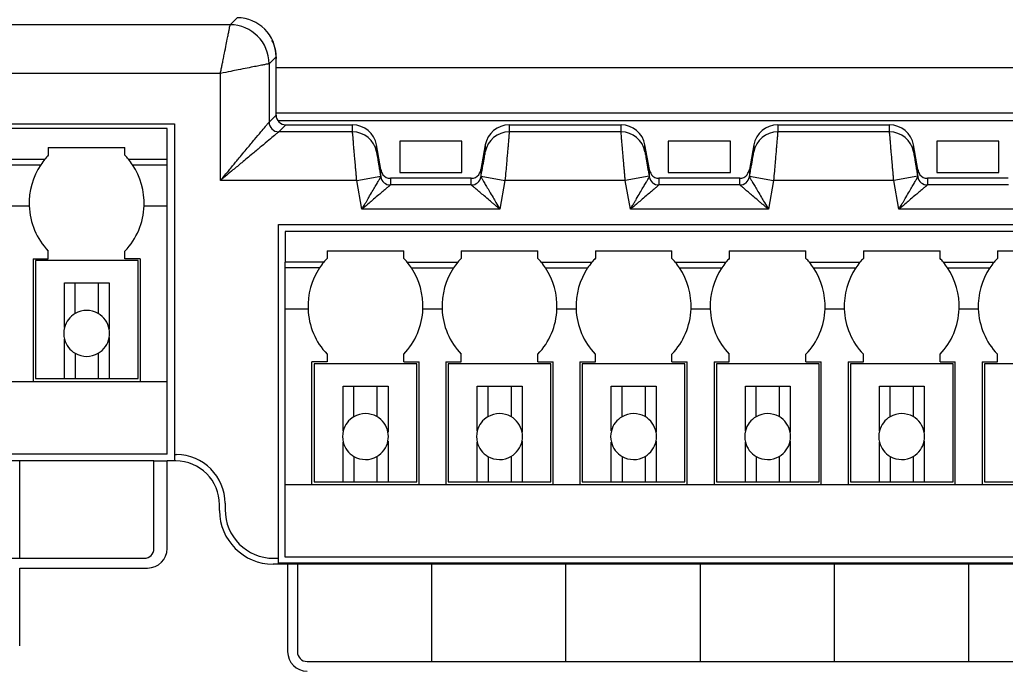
# Model space of a CAD drawing. Header units: inches. Extents: x 0.3 to 10.6, y 0.4 to 8.2.
# Drawn here: x 3.193 to 4.206, y 6.25 to 6.915 of the extents above; entities that cross this region are included whole.
import ezdxf

# ---------------------------------------------------------------- set-up
doc = ezdxf.new("R2010")
doc.units = ezdxf.units.IN
doc.header["$MEASUREMENT"] = 0
doc.layers.add('FORMAT', color=7, linetype='Continuous', lineweight=0)
doc.styles.add('SLDTEXTSTYLE0', font='TXT', dxfattribs={"width": 0.75})
doc.dimstyles.new('SLDDIMSTYLE1', dxfattribs={"dimtxt": 0.25, "dimasz": 0.236, "dimexe": 0, "dimexo": 0.0625, "dimgap": 0.0625, "dimtad": 1, "dimtoh": 1, "dimdec": 3, "dimzin": 12, "dimdsep": 46, "dimtxsty": 'SLDTEXTSTYLE0', "dimblk1": 'CLOSED', "dimblk2": 'CLOSED', "dimsah": 1, "dimcen": 0.09, "dimadec": 0, "dimazin": 0, "dimtfac": 1, "dimtofl": 0, "dimtmove": 0, "dimatfit": 3, "dimldrblk": 'CLOSED', "dimfxl": 0, "dimtolj": 1, "dimtzin": 12, "dimarcsym": 0})

# ---------------------------------------------------------------- blocks, each defined once
blk = doc.blocks.new('_Closed')
at = {"color": 0, "linetype": 'ByBlock', "lineweight": -2}
for p, q in [((-1, 0.166667), (0, 0)), ((-1, 0.166667), (-1, -0.166667)), ((0, 0), (-1, -0.166667)), ((0, 0), (-1, 0))]:
    blk.add_line(p, q, dxfattribs=at)
blk = doc.blocks.new('*D5')
at = {"layer": 'FORMAT'}
for p, q in [((2.4545, 6.8011), (2.4545, 7.8258)), ((4.8575, 6.8011), (4.8575, 7.8258)), ((4.8575, 7.7868), (2.4545, 7.7868))]:
    blk.add_line(p, q, dxfattribs=at)
for centre, start, end in [((3.5926, 7.9852), 153.4349, 206.5651), ((3.7552, 7.9852), 333.4349, 26.5651)]:
    blk.add_arc(centre, 0.4437, start, end, dxfattribs=at)
at = {"layer": 'FORMAT', "xscale": 0.236, "yscale": 0.236}
for p, rotation in [((2.4545, 7.7868, 1.1878), 180.0000000000004), ((4.8575, 7.7868, 1.1878), 360.0000000000004)]:
    blk.add_blockref('_Closed', p, dxfattribs=dict(at, rotation=rotation))
at = {"layer": 'FORMAT', "insert": (3.2583, 8.1061), "char_height": 0.25, "attachment_point": 1, "style": 'SLDTEXTSTYLE0'}
blk.add_mtext('2.403', dxfattribs=at)

msp = doc.modelspace()

# ---------------------------------------------------------------- linework, layer by layer
at = {"color": 7, "linetype": 'Continuous', "lineweight": 15}
for p, q in [((3.4097, 6.9093), (2.6602, 6.9093)), ((3.4097, 6.9093), (3.4169, 6.9165)), ((3.4497, 6.8693), (3.4569, 6.8765)), ((3.4497, 6.8693), (3.4497, 6.8093)), ((3.4569, 6.8165), (3.4569, 6.8765)), ((3.457, 6.8745), (3.457, 6.8745)), ((3.457, 6.8166), (3.457, 6.8745)), ((3.3997, 6.8593), (2.6602, 6.8593)), ((3.3997, 6.7493), (3.3997, 6.8593)), ((3.457, 6.8654), (4.605, 6.8654)), ((4.605, 6.8186), (3.457, 6.8186)), ((3.4497, 6.8093), (3.4569, 6.8165)), ((3.457, 6.8166), (3.4569, 6.8166)), ((4.6033, 6.8106), (3.4587, 6.8106)), ((2.7595, 6.8076), (3.3525, 6.8076)), ((3.3449, 6.8028), (2.7662, 6.8028)), ((3.3449, 6.7713), (3.3449, 6.8028)), ((3.3525, 6.8076), (3.3525, 6.4676)), ((3.4669, 6.8065), (3.4597, 6.7993)), ((3.5355, 6.7993), (3.4597, 6.7993)), ((3.4669, 6.8065), (3.5355, 6.8065)), ((3.5355, 6.7993), (3.5355, 6.8065)), ((3.6966, 6.8065), (3.6966, 6.7993)), ((3.6966, 6.8065), (3.8115, 6.8065)), ((3.8115, 6.7993), (3.6966, 6.7993)), ((3.8115, 6.7993), (3.8115, 6.8065)), ((3.9726, 6.8065), (3.9726, 6.7993)), ((3.9726, 6.8065), (4.0875, 6.8065)), ((4.0875, 6.7993), (3.9726, 6.7993)), ((4.0875, 6.7993), (4.0875, 6.8065)), ((3.584, 6.7896), (3.584, 6.7576)), ((3.648, 6.7896), (3.584, 6.7896)), ((3.648, 6.7576), (3.648, 6.7896)), ((3.924, 6.7896), (3.86, 6.7896)), ((3.86, 6.7896), (3.86, 6.7576)), ((3.924, 6.7576), (3.924, 6.7896)), ((4.136, 6.7896), (4.136, 6.7576)), ((4.2, 6.7896), (4.136, 6.7896)), ((4.2, 6.7576), (4.2, 6.7896)), ((3.2228, 6.7831), (3.3016, 6.7831)), ((3.2228, 6.7831), (3.2228, 6.7752)), ((3.3016, 6.7752), (3.3016, 6.7831)), ((3.5646, 6.7606), (3.5601, 6.7858)), ((3.5601, 6.7786), (3.5601, 6.7858)), ((3.6719, 6.7858), (3.6675, 6.7606)), ((3.6719, 6.7858), (3.6719, 6.7786)), ((3.8406, 6.7606), (3.8361, 6.7858)), ((3.8361, 6.7786), (3.8361, 6.7858)), ((3.9479, 6.7858), (3.9435, 6.7606)), ((3.9479, 6.7858), (3.9479, 6.7786)), ((4.1166, 6.7606), (4.1121, 6.7858)), ((4.1121, 6.7786), (4.1121, 6.7858)), ((3.1673, 6.7713), (3.2194, 6.7713)), ((3.3051, 6.7713), (3.3449, 6.7713)), ((3.3449, 6.7654), (3.3449, 6.7713)), ((3.1716, 6.7654), (3.215, 6.7654)), ((3.3094, 6.7654), (3.3449, 6.7654)), ((3.3449, 6.7233), (3.3449, 6.7654)), ((3.5646, 6.753), (3.5646, 6.7606)), ((3.584, 6.7576), (3.648, 6.7576)), ((3.6675, 6.7606), (3.6675, 6.753)), ((3.8406, 6.753), (3.8406, 6.7606)), ((3.86, 6.7576), (3.924, 6.7576)), ((3.9435, 6.7606), (3.9435, 6.753)), ((4.1166, 6.753), (4.1166, 6.7606)), ((4.136, 6.7576), (4.2, 6.7576)), ((3.5398, 6.7493), (3.3997, 6.7493)), ((3.5398, 6.7493), (3.5645, 6.7536)), ((3.5451, 6.7197), (3.5398, 6.7493)), ((3.5645, 6.7536), (3.5646, 6.753)), ((3.6576, 6.7516), (3.5744, 6.7516)), ((3.5744, 6.7516), (3.5744, 6.7447)), ((3.6576, 6.7447), (3.6576, 6.7516)), ((3.6675, 6.753), (3.6676, 6.7536)), ((3.6676, 6.7536), (3.6922, 6.7493)), ((3.6922, 6.7493), (3.687, 6.7197)), ((3.8158, 6.7493), (3.6922, 6.7493)), ((3.8405, 6.7536), (3.8158, 6.7493)), ((3.8211, 6.7197), (3.8158, 6.7493)), ((3.8405, 6.7536), (3.8406, 6.753)), ((3.9336, 6.7516), (3.8504, 6.7516)), ((3.8504, 6.7516), (3.8504, 6.7447)), ((3.9336, 6.7447), (3.9336, 6.7516)), ((3.9435, 6.753), (3.9436, 6.7536)), ((3.9436, 6.7536), (3.9682, 6.7493)), ((3.9682, 6.7493), (3.963, 6.7197)), ((4.0918, 6.7493), (3.9682, 6.7493)), ((4.1165, 6.7536), (4.0918, 6.7493)), ((4.0971, 6.7197), (4.0918, 6.7493)), ((4.1165, 6.7536), (4.1166, 6.753)), ((4.1264, 6.7516), (4.1264, 6.7447)), ((4.2096, 6.7516), (4.1264, 6.7516)), ((3.6577, 6.7447), (3.5744, 6.7447)), ((3.5744, 6.7447), (3.5744, 6.7447)), ((3.6577, 6.7447), (3.6576, 6.7447)), ((3.9337, 6.7447), (3.8504, 6.7447)), ((3.8504, 6.7447), (3.8504, 6.7447)), ((3.9337, 6.7447), (3.9336, 6.7447)), ((4.2097, 6.7447), (4.1264, 6.7447)), ((4.1264, 6.7447), (4.1264, 6.7447)), ((3.1834, 6.7233), (3.2032, 6.7233)), ((3.3212, 6.7233), (3.3449, 6.7233)), ((3.3449, 6.5429), (3.3449, 6.7233)), ((3.687, 6.7197), (3.5451, 6.7197)), ((3.963, 6.7197), (3.8211, 6.7197)), ((4.239, 6.7197), (4.0971, 6.7197)), ((3.4595, 6.7041), (4.6025, 6.7041)), ((3.4595, 6.3611), (3.4595, 6.7041)), ((4.5961, 6.6968), (3.4662, 6.6968)), ((3.4662, 6.6968), (3.4662, 6.6653)), ((3.2228, 6.6689), (3.2228, 6.6768)), ((3.3016, 6.6689), (3.3016, 6.6768)), ((3.5095, 6.6771), (3.5882, 6.6771)), ((3.5095, 6.6771), (3.5095, 6.6692)), ((3.5882, 6.6692), (3.5882, 6.6771)), ((3.6473, 6.6771), (3.726, 6.6771)), ((3.6473, 6.6771), (3.6473, 6.6692)), ((3.726, 6.6692), (3.726, 6.6771)), ((3.7851, 6.6771), (3.8638, 6.6771)), ((3.7851, 6.6771), (3.7851, 6.6692)), ((3.8638, 6.6692), (3.8638, 6.6771)), ((3.9228, 6.6771), (4.0016, 6.6771)), ((3.9228, 6.6771), (3.9228, 6.6692)), ((4.0016, 6.6692), (4.0016, 6.6771)), ((4.0606, 6.6771), (4.1394, 6.6771)), ((4.0606, 6.6771), (4.0606, 6.6692)), ((4.1394, 6.6692), (4.1394, 6.6771)), ((4.1984, 6.6771), (4.2772, 6.6771)), ((4.1984, 6.6771), (4.1984, 6.6692)), ((3.2071, 6.6689), (3.2228, 6.6689)), ((3.2071, 6.6689), (3.2071, 6.5429)), ((3.2095, 6.667), (3.2095, 6.5457)), ((3.315, 6.667), (3.2095, 6.667)), ((3.3173, 6.6689), (3.3016, 6.6689)), ((3.315, 6.5457), (3.315, 6.667)), ((3.3173, 6.6689), (3.3173, 6.5429)), ((3.506, 6.6653), (3.4662, 6.6653)), ((3.4662, 6.6594), (3.4662, 6.6653)), ((3.5016, 6.6594), (3.4662, 6.6594)), ((3.4662, 6.6173), (3.4662, 6.6594)), ((3.5917, 6.6653), (3.6438, 6.6653)), ((3.596, 6.6594), (3.6394, 6.6594)), ((3.7295, 6.6653), (3.7816, 6.6653)), ((3.7338, 6.6594), (3.7772, 6.6594)), ((3.8673, 6.6653), (3.9194, 6.6653)), ((3.8716, 6.6594), (3.915, 6.6594)), ((4.0051, 6.6653), (4.0572, 6.6653)), ((4.0094, 6.6594), (4.0528, 6.6594)), ((4.1429, 6.6653), (4.195, 6.6653)), ((4.1472, 6.6594), (4.1906, 6.6594)), ((3.2394, 6.6441), (3.2854, 6.6441)), ((3.2394, 6.5982), (3.2394, 6.6441)), ((3.2504, 6.6126), (3.2504, 6.6441)), ((3.274, 6.6441), (3.274, 6.6126)), ((3.2854, 6.6441), (3.2854, 6.5964)), ((3.4662, 6.6173), (3.4898, 6.6173)), ((3.4662, 6.4369), (3.4662, 6.6173)), ((3.6078, 6.6173), (3.6276, 6.6173)), ((3.7456, 6.6173), (3.7654, 6.6173)), ((3.8834, 6.6173), (3.9032, 6.6173)), ((4.0212, 6.6173), (4.041, 6.6173)), ((4.159, 6.6173), (4.1788, 6.6173)), ((3.2394, 6.5457), (3.2394, 6.5861)), ((3.2854, 6.5879), (3.2854, 6.5457)), ((3.2504, 6.5717), (3.2504, 6.5457)), ((3.274, 6.5717), (3.274, 6.5457)), ((3.5095, 6.5708), (3.5095, 6.5629)), ((3.5882, 6.5629), (3.5882, 6.5708)), ((3.6473, 6.5629), (3.6473, 6.5708)), ((3.726, 6.5629), (3.726, 6.5708)), ((3.7851, 6.5629), (3.7851, 6.5708)), ((3.8638, 6.5629), (3.8638, 6.5708)), ((3.9228, 6.5629), (3.9228, 6.5708)), ((4.0016, 6.5629), (4.0016, 6.5708)), ((4.0606, 6.5629), (4.0606, 6.5708)), ((4.1394, 6.5629), (4.1394, 6.5708)), ((4.1984, 6.5629), (4.1984, 6.5708)), ((3.5095, 6.5629), (3.4937, 6.5629)), ((3.4937, 6.4369), (3.4937, 6.5629)), ((3.4961, 6.561), (3.4961, 6.4397)), ((3.6016, 6.561), (3.4961, 6.561)), ((3.5882, 6.5629), (3.6039, 6.5629)), ((3.6016, 6.4397), (3.6016, 6.561)), ((3.6039, 6.4369), (3.6039, 6.5629)), ((3.6315, 6.5629), (3.6473, 6.5629)), ((3.6315, 6.5629), (3.6315, 6.4369)), ((3.6339, 6.561), (3.6339, 6.4397)), ((3.7394, 6.561), (3.6339, 6.561)), ((3.726, 6.5629), (3.7417, 6.5629)), ((3.7394, 6.4397), (3.7394, 6.561)), ((3.7417, 6.4369), (3.7417, 6.5629)), ((3.7693, 6.5629), (3.7851, 6.5629)), ((3.7693, 6.5629), (3.7693, 6.4369)), ((3.7717, 6.561), (3.7717, 6.4397)), ((3.8772, 6.561), (3.7717, 6.561)), ((3.8638, 6.5629), (3.8795, 6.5629)), ((3.8772, 6.4397), (3.8772, 6.561)), ((3.8795, 6.4369), (3.8795, 6.5629)), ((3.9071, 6.5629), (3.9071, 6.4369)), ((3.9071, 6.5629), (3.9228, 6.5629)), ((3.9095, 6.561), (3.9095, 6.4397)), ((4.015, 6.561), (3.9095, 6.561)), ((4.0016, 6.5629), (4.0173, 6.5629)), ((4.015, 6.4397), (4.015, 6.561)), ((4.0173, 6.4369), (4.0173, 6.5629)), ((4.0449, 6.5629), (4.0606, 6.5629)), ((4.0449, 6.5629), (4.0449, 6.4369)), ((4.0473, 6.561), (4.0473, 6.4397)), ((4.1528, 6.561), (4.0473, 6.561)), ((4.1394, 6.5629), (4.1551, 6.5629)), ((4.1528, 6.4397), (4.1528, 6.561)), ((4.1551, 6.4369), (4.1551, 6.5629)), ((4.1827, 6.5629), (4.1984, 6.5629)), ((4.1827, 6.5629), (4.1827, 6.4369)), ((4.1851, 6.561), (4.1851, 6.4397)), ((4.2906, 6.561), (4.1851, 6.561)), ((3.2095, 6.5457), (3.2394, 6.5457)), ((3.2394, 6.5457), (3.2504, 6.5457)), ((3.2504, 6.5457), (3.274, 6.5457)), ((3.274, 6.5457), (3.2854, 6.5457)), ((3.2854, 6.5457), (3.315, 6.5457)), ((3.1795, 6.5429), (3.2071, 6.5429)), ((3.2071, 6.5429), (3.3173, 6.5429)), ((3.3173, 6.5429), (3.3449, 6.5429)), ((3.3449, 6.4681), (3.3449, 6.5429)), ((3.5259, 6.492), (3.5259, 6.5381)), ((3.5259, 6.5381), (3.572, 6.5381)), ((3.537, 6.5066), (3.537, 6.5381)), ((3.5606, 6.5381), (3.5606, 6.5066)), ((3.572, 6.5381), (3.572, 6.4907)), ((3.6637, 6.492), (3.6637, 6.5381)), ((3.6637, 6.5381), (3.7098, 6.5381)), ((3.6748, 6.5066), (3.6748, 6.5381)), ((3.6984, 6.5381), (3.6984, 6.5066)), ((3.7098, 6.5381), (3.7098, 6.4907)), ((3.8015, 6.5381), (3.8476, 6.5381)), ((3.8015, 6.492), (3.8015, 6.5381)), ((3.8126, 6.5066), (3.8126, 6.5381)), ((3.8362, 6.5381), (3.8362, 6.5066)), ((3.8476, 6.5381), (3.8476, 6.4907)), ((3.9393, 6.5381), (3.9854, 6.5381)), ((3.9393, 6.492), (3.9393, 6.5381)), ((3.9504, 6.5066), (3.9504, 6.5381)), ((3.974, 6.5381), (3.974, 6.5066)), ((3.9854, 6.5381), (3.9854, 6.4907)), ((4.0771, 6.5381), (4.1232, 6.5381)), ((4.0771, 6.492), (4.0771, 6.5381)), ((4.0881, 6.5066), (4.0881, 6.5381)), ((4.1118, 6.5381), (4.1118, 6.5066)), ((4.1232, 6.5381), (4.1232, 6.4907)), ((3.5259, 6.4397), (3.5259, 6.4803)), ((3.572, 6.4816), (3.572, 6.4397)), ((3.6637, 6.4397), (3.6637, 6.4803)), ((3.7098, 6.4816), (3.7098, 6.4397)), ((3.8015, 6.4397), (3.8015, 6.4803)), ((3.8476, 6.4816), (3.8476, 6.4397)), ((3.9393, 6.4397), (3.9393, 6.4803)), ((3.9854, 6.4816), (3.9854, 6.4397)), ((4.0771, 6.4397), (4.0771, 6.4803)), ((4.1232, 6.4816), (4.1232, 6.4397)), ((3.3449, 6.4681), (2.7662, 6.4681)), ((3.3525, 6.4676), (3.3545, 6.4676)), ((3.3525, 6.4676), (3.3525, 6.4611)), ((3.537, 6.4657), (3.537, 6.4397)), ((3.5606, 6.4657), (3.5606, 6.4397)), ((3.6748, 6.4657), (3.6748, 6.4397)), ((3.6984, 6.4657), (3.6984, 6.4397)), ((3.8126, 6.4657), (3.8126, 6.4397)), ((3.8362, 6.4657), (3.8362, 6.4397)), ((3.9504, 6.4657), (3.9504, 6.4397)), ((3.974, 6.4657), (3.974, 6.4397)), ((4.0881, 6.4657), (4.0881, 6.4397)), ((4.1118, 6.4657), (4.1118, 6.4397)), ((3.1934, 6.4611), (3.0554, 6.4611)), ((3.1934, 6.3611), (3.1934, 6.4611)), ((3.3314, 6.4611), (3.1934, 6.4611)), ((3.3314, 6.3711), (3.3314, 6.4611)), ((3.3314, 6.4611), (3.3449, 6.4611)), ((3.3449, 6.3711), (3.3449, 6.4611)), ((3.3538, 6.4611), (3.3449, 6.4611)), ((3.4662, 6.4369), (3.4937, 6.4369)), ((3.4662, 6.3621), (3.4662, 6.4369)), ((3.4937, 6.4369), (3.6039, 6.4369)), ((3.4961, 6.4397), (3.5259, 6.4397)), ((3.5259, 6.4397), (3.537, 6.4397)), ((3.537, 6.4397), (3.5606, 6.4397)), ((3.5606, 6.4397), (3.572, 6.4397)), ((3.572, 6.4397), (3.6016, 6.4397)), ((3.6039, 6.4369), (3.6315, 6.4369)), ((3.6315, 6.4369), (3.7417, 6.4369)), ((3.6339, 6.4397), (3.6637, 6.4397)), ((3.6637, 6.4397), (3.6748, 6.4397)), ((3.6748, 6.4397), (3.6984, 6.4397)), ((3.6984, 6.4397), (3.7098, 6.4397)), ((3.7098, 6.4397), (3.7394, 6.4397)), ((3.7417, 6.4369), (3.7693, 6.4369)), ((3.7693, 6.4369), (3.8795, 6.4369)), ((3.7717, 6.4397), (3.8015, 6.4397)), ((3.8015, 6.4397), (3.8126, 6.4397)), ((3.8126, 6.4397), (3.8362, 6.4397)), ((3.8362, 6.4397), (3.8476, 6.4397)), ((3.8476, 6.4397), (3.8772, 6.4397)), ((3.8795, 6.4369), (3.9071, 6.4369)), ((3.9071, 6.4369), (4.0173, 6.4369)), ((3.9095, 6.4397), (3.9393, 6.4397)), ((3.9393, 6.4397), (3.9504, 6.4397)), ((3.9504, 6.4397), (3.974, 6.4397)), ((3.974, 6.4397), (3.9854, 6.4397)), ((3.9854, 6.4397), (4.015, 6.4397)), ((4.0173, 6.4369), (4.0449, 6.4369)), ((4.0449, 6.4369), (4.1551, 6.4369)), ((4.0473, 6.4397), (4.0771, 6.4397)), ((4.0771, 6.4397), (4.0881, 6.4397)), ((4.0881, 6.4397), (4.1118, 6.4397)), ((4.1118, 6.4397), (4.1232, 6.4397)), ((4.1232, 6.4397), (4.1528, 6.4397)), ((4.1551, 6.4369), (4.1827, 6.4369)), ((4.1827, 6.4369), (4.2929, 6.4369)), ((4.1851, 6.4397), (4.2149, 6.4397)), ((3.3988, 6.4101), (3.3988, 6.4161)), ((3.4045, 6.4176), (3.4045, 6.4111)), ((3.0554, 6.3611), (3.1934, 6.3611)), ((3.1934, 6.3611), (3.3214, 6.3611)), ((3.4688, 6.3551), (3.4538, 6.3551)), ((3.4545, 6.3611), (3.4595, 6.3611)), ((3.4595, 6.3561), (3.4595, 6.3611)), ((4.6025, 6.3561), (3.4595, 6.3561)), ((4.5961, 6.3621), (3.4662, 6.3621)), ((3.4688, 6.3551), (3.4688, 6.2651)), ((3.4788, 6.3551), (3.4688, 6.3551)), ((3.4788, 6.3551), (3.4788, 6.2651)), ((3.6168, 6.3551), (3.4788, 6.3551)), ((3.6168, 6.3551), (3.6168, 6.2551)), ((3.7548, 6.3551), (3.6168, 6.3551)), ((3.7548, 6.2551), (3.7548, 6.3551)), ((3.8928, 6.3551), (3.7548, 6.3551)), ((3.8928, 6.3551), (3.8928, 6.2551)), ((4.0308, 6.3551), (3.8928, 6.3551)), ((4.0308, 6.2551), (4.0308, 6.3551)), ((4.1688, 6.3551), (4.0308, 6.3551)), ((4.1688, 6.3551), (4.1688, 6.2551)), ((4.3068, 6.3551), (4.1688, 6.3551)), ((3.1934, 6.3511), (3.3249, 6.3511)), ((3.1934, 6.2711), (3.1934, 6.3511)), ((3.4888, 6.2551), (3.6168, 6.2551)), ((3.6168, 6.2551), (3.7548, 6.2551)), ((3.7548, 6.2551), (3.8928, 6.2551)), ((3.8928, 6.2551), (4.0308, 6.2551)), ((4.0308, 6.2551), (4.1688, 6.2551)), ((4.1688, 6.2551), (4.3068, 6.2551))]:
    msp.add_line(p, q, dxfattribs=at)
for centre, radius, start, end in [((3.4097, 6.8693), 0.04, 0.0204, 89.9796), ((3.4597, 6.8093), 0.01, 180.0204, 269.9796), ((3.5355, 6.7743), 0.025, 10.0052, 90.0034), ((3.6966, 6.7743), 0.025, 89.9966, 169.9948), ((3.8115, 6.7743), 0.025, 10.0052, 90.0034), ((3.9726, 6.7743), 0.025, 89.9966, 169.9948), ((4.0875, 6.7743), 0.025, 10.0052, 90.0034), ((3.2745, 6.726), 0.0714, 140.6184, 146.5007), ((3.2745, 6.726), 0.0714, 136.3972, 140.6184), ((3.2499, 6.726), 0.0714, 39.3816, 43.6028), ((3.2499, 6.726), 0.0714, 33.4993, 39.3816), ((3.2745, 6.726), 0.0714, 146.5007, 182.1737), ((3.2499, 6.726), 0.0714, 357.8262, 33.4994), ((3.5744, 6.7547), 0.01, 190.0052, 270.0034), ((3.5744, 6.7547), 0.01, 190.015, 269.9835), ((3.6576, 6.7547), 0.01, 269.9966, 349.9948), ((3.6576, 6.7547), 0.01, 270.0165, 349.985), ((3.8504, 6.7547), 0.01, 190.0052, 270.0034), ((3.8504, 6.7547), 0.01, 190.015, 269.9835), ((3.9336, 6.7547), 0.01, 269.9966, 349.9948), ((3.9336, 6.7547), 0.01, 270.0165, 349.985), ((4.1264, 6.7547), 0.01, 190.0052, 270.0034), ((4.1264, 6.7547), 0.01, 190.015, 269.9835), ((3.2745, 6.726), 0.0714, 182.1736, 223.6028), ((3.2499, 6.726), 0.0714, 316.3972, 357.8264), ((3.5611, 6.62), 0.0714, 136.3972, 140.6184), ((3.5365, 6.62), 0.0714, 39.3816, 43.6028), ((3.6989, 6.62), 0.0714, 136.3972, 140.6184), ((3.6743, 6.62), 0.0714, 39.3816, 43.6028), ((3.8367, 6.62), 0.0714, 136.3972, 140.6184), ((3.8121, 6.62), 0.0714, 39.3816, 43.6028), ((3.9745, 6.62), 0.0714, 136.3972, 140.6184), ((3.9499, 6.62), 0.0714, 39.3816, 43.6028), ((4.1123, 6.62), 0.0714, 136.3972, 140.6184), ((4.0877, 6.62), 0.0714, 39.3816, 43.6028), ((4.2501, 6.62), 0.0714, 136.3972, 140.6184), ((3.5611, 6.62), 0.0714, 146.5007, 182.1737), ((3.5611, 6.62), 0.0714, 140.6184, 146.5007), ((3.5365, 6.62), 0.0714, 33.4993, 39.3816), ((3.5365, 6.62), 0.0714, 357.8262, 33.4994), ((3.6989, 6.62), 0.0714, 146.5007, 182.1737), ((3.6989, 6.62), 0.0714, 140.6184, 146.5007), ((3.6743, 6.62), 0.0714, 33.4993, 39.3816), ((3.6743, 6.62), 0.0714, 357.8262, 33.4994), ((3.8367, 6.62), 0.0714, 146.5007, 182.1737), ((3.8367, 6.62), 0.0714, 140.6184, 146.5007), ((3.8121, 6.62), 0.0714, 33.4993, 39.3816), ((3.8121, 6.62), 0.0714, 357.8262, 33.4994), ((3.9745, 6.62), 0.0714, 146.5007, 182.1737), ((3.9745, 6.62), 0.0714, 140.6184, 146.5007), ((3.9499, 6.62), 0.0714, 33.4993, 39.3816), ((3.9499, 6.62), 0.0714, 357.8262, 33.4994), ((4.1123, 6.62), 0.0714, 146.5007, 182.1737), ((4.1123, 6.62), 0.0714, 140.6184, 146.5007), ((4.0877, 6.62), 0.0714, 33.4993, 39.3816), ((4.0877, 6.62), 0.0714, 357.8262, 33.4994), ((4.2501, 6.62), 0.0714, 146.5007, 182.1737), ((4.2501, 6.62), 0.0714, 140.6184, 146.5007), ((3.2622, 6.5922), 0.0236, 60, 120), ((3.5611, 6.62), 0.0714, 182.1736, 223.6028), ((3.5365, 6.62), 0.0714, 316.3972, 357.8264), ((3.6989, 6.62), 0.0714, 182.1736, 223.6028), ((3.6743, 6.62), 0.0714, 316.3972, 357.8264), ((3.8367, 6.62), 0.0714, 182.1736, 223.6028), ((3.8121, 6.62), 0.0714, 316.3972, 357.8264), ((3.9745, 6.62), 0.0714, 182.1736, 223.6028), ((3.9499, 6.62), 0.0714, 316.3972, 357.8264), ((4.1123, 6.62), 0.0714, 182.1736, 223.6028), ((4.0877, 6.62), 0.0714, 316.3972, 357.8264), ((4.2501, 6.62), 0.0714, 182.1736, 223.6028), ((3.2622, 6.5922), 0.0236, 120, 165.1649), ((3.2622, 6.5922), 0.0236, 10.4753, 60), ((3.2622, 6.5922), 0.0236, 165.1649, 194.8351), ((3.2622, 6.5922), 0.0236, 349.5247, 10.4753), ((3.2622, 6.5922), 0.0236, 194.8351, 240), ((3.2622, 6.5922), 0.0236, 300, 349.5247), ((3.2622, 6.5922), 0.0236, 240, 300), ((3.5488, 6.4862), 0.0236, 120.1457, 165.6655), ((3.5488, 6.4862), 0.0236, 60.1454, 120.1457), ((3.5488, 6.4862), 0.0236, 11.1473, 60.1454), ((3.6866, 6.4862), 0.0236, 120.1457, 165.6655), ((3.6866, 6.4862), 0.0236, 60.1454, 120.1457), ((3.6866, 6.4862), 0.0236, 11.1473, 60.1454), ((3.8244, 6.4862), 0.0236, 120.1457, 165.6655), ((3.8244, 6.4862), 0.0236, 60.1454, 120.1457), ((3.8244, 6.4862), 0.0236, 11.1473, 60.1454), ((3.9622, 6.4862), 0.0236, 120.1457, 165.6655), ((3.9622, 6.4862), 0.0236, 60.1454, 120.1457), ((3.9622, 6.4862), 0.0236, 11.1473, 60.1454), ((4.1, 6.4862), 0.0236, 120.1457, 165.6655), ((4.1, 6.4862), 0.0236, 60.1454, 120.1457), ((4.1, 6.4862), 0.0236, 11.1473, 60.1454), ((3.5488, 6.4862), 0.0236, 165.6655, 194.3345), ((3.5488, 6.4862), 0.0236, 348.8527, 11.1473), ((3.6866, 6.4862), 0.0236, 165.6655, 194.3345), ((3.6866, 6.4862), 0.0236, 348.8527, 11.1473), ((3.8244, 6.4862), 0.0236, 165.6655, 194.3345), ((3.8244, 6.4862), 0.0236, 348.8527, 11.1473), ((3.9622, 6.4862), 0.0236, 165.6655, 194.3345), ((3.9622, 6.4862), 0.0236, 348.8527, 11.1473), ((4.1, 6.4862), 0.0236, 165.6655, 194.3345), ((4.1, 6.4862), 0.0236, 348.8527, 11.1473), ((3.5488, 6.4862), 0.0236, 194.3345, 239.8543), ((3.5488, 6.4862), 0.0236, 299.8546, 348.8527), ((3.6866, 6.4862), 0.0236, 194.3345, 239.8543), ((3.6866, 6.4862), 0.0236, 299.8546, 348.8527), ((3.8244, 6.4862), 0.0236, 194.3345, 239.8543), ((3.8244, 6.4862), 0.0236, 299.8546, 348.8527), ((3.9622, 6.4862), 0.0236, 194.3345, 239.8543), ((3.9622, 6.4862), 0.0236, 299.8546, 348.8527), ((4.1, 6.4862), 0.0236, 194.3345, 239.8543), ((4.1, 6.4862), 0.0236, 299.8546, 348.8527), ((3.3545, 6.4176), 0.05, 0, 90), ((3.5488, 6.4862), 0.0236, 239.8543, 299.8546), ((3.6866, 6.4862), 0.0236, 239.8543, 299.8546), ((3.8244, 6.4862), 0.0236, 239.8543, 299.8546), ((3.9622, 6.4862), 0.0236, 239.8543, 299.8546), ((4.1, 6.4862), 0.0236, 239.8543, 299.8546), ((3.3538, 6.4161), 0.045, 0, 90), ((3.4538, 6.4101), 0.055, 180, 270), ((3.4545, 6.4111), 0.05, 180, 270), ((3.3214, 6.3711), 0.01, 270, 0), ((3.3249, 6.3711), 0.02, 270, 0), ((3.4888, 6.2651), 0.02, 180, 270), ((3.4888, 6.2651), 0.01, 180, 270)]:
    msp.add_arc(centre, radius, start, end, dxfattribs=at)
for centre, major_axis, ratio, start_param, end_param in [((3.4169, 6.8765), (0.0283, 0.0283), 0.999695, 5.497939, 7.068431), ((3.4669, 6.8165), (-0.00707, -0.00707), 0.999695, 5.497939, 7.068431), ((3.5355, 6.7815), (0, 0.025), 0.999848, 4.886922, 6.283185), ((3.6966, 6.7815), (0, -0.025), 0.999848, 3.141593, 4.537856), ((3.8115, 6.7815), (0, 0.025), 0.999848, 4.886922, 6.283185), ((3.9726, 6.7815), (0, -0.025), 0.999848, 3.141593, 4.537856), ((4.0875, 6.7815), (0, 0.025), 0.999848, 4.886922, 6.283185), ((3.5744, 6.7623), (0, -0.01), 0.999848, 4.886922, 5.287559), ((3.6576, 6.7623), (0, -0.01), 0.999848, 0.995626, 1.396263), ((3.8504, 6.7623), (0, -0.01), 0.999848, 4.886922, 5.287559), ((3.9336, 6.7623), (0, -0.01), 0.999848, 0.995626, 1.396263), ((4.1264, 6.7623), (0, -0.01), 0.999848, 4.886922, 5.287559), ((3.5744, 6.7539), (-0.0085, 0.0138), 0.381992, 1.128836, 1.24675), ((3.5744, 6.7616), (0, -0.01), 0.999848, 5.405473, 6.283185), ((3.6576, 6.7616), (0, -0.01), 0.999848, 0, 0.877712), ((3.6576, 6.7539), (0.0085, 0.0138), 0.381992, 5.036436, 5.154349), ((3.8504, 6.7539), (-0.0085, 0.0138), 0.381992, 1.128836, 1.24675), ((3.8504, 6.7616), (0, -0.01), 0.999848, 5.405473, 6.283185), ((3.9336, 6.7616), (0, -0.01), 0.999848, 0, 0.877712), ((3.9336, 6.7539), (0.0085, 0.0138), 0.381992, 5.036436, 5.154349), ((4.1264, 6.7539), (-0.0085, 0.0138), 0.381992, 1.128836, 1.24675), ((4.1264, 6.7616), (0, -0.01), 0.999848, 5.405473, 6.283185)]:
    msp.add_ellipse(centre, major_axis=major_axis, ratio=ratio, start_param=start_param, end_param=end_param, dxfattribs=at)
for points, knots in [([(3.3997, 6.8593), (3.4, 6.8609), (3.4006, 6.8638), (3.4014, 6.868), (3.4022, 6.8717), (3.4028, 6.8748), (3.4038, 6.88), (3.4052, 6.8868), (3.4067, 6.8942), (3.4078, 6.8998), (3.4086, 6.904), (3.4092, 6.9069), (3.4096, 6.9088), (3.4097, 6.9091), (3.4097, 6.9093)], [0, 0, 0, 0, 0.061348, 0.116274, 0.164777, 0.206855, 0.242509, 0.379788, 0.503115, 0.60743, 0.709204, 0.808505, 0.90541, 1, 1, 1, 1]), ([(3.4524, 6.893), (3.4525, 6.8929), (3.4543, 6.8903), (3.4563, 6.884), (3.4568, 6.8777), (3.457, 6.8745)], [0, 0, 0, 0, 0.020274, 0.496312, 1, 1, 1, 1]), ([(3.4497, 6.8693), (3.4496, 6.8693), (3.4495, 6.8693), (3.4489, 6.8691), (3.448, 6.8689), (3.4467, 6.8687), (3.445, 6.8683), (3.443, 6.8679), (3.4406, 6.8675), (3.4379, 6.8669), (3.4336, 6.8661), (3.4272, 6.8648), (3.4189, 6.8631), (3.4095, 6.8613), (3.4033, 6.86), (3.3997, 6.8593)], [0, 0, 0, 0, 0.052297, 0.105299, 0.159021, 0.213477, 0.26868, 0.324643, 0.381379, 0.438899, 0.497216, 0.620515, 0.757809, 0.858887, 1, 1, 1, 1]), ([(3.3997, 6.7493), (3.4013, 6.7512), (3.4042, 6.7547), (3.4084, 6.7597), (3.4121, 6.7641), (3.4152, 6.7679), (3.4203, 6.774), (3.4269, 6.782), (3.4348, 6.7915), (3.4412, 6.7991), (3.4456, 6.8043), (3.448, 6.8073), (3.4493, 6.8089), (3.4496, 6.8092), (3.4497, 6.8093)], [0, 0, 0, 0, 0.072894, 0.137845, 0.194854, 0.243923, 0.285055, 0.438421, 0.567964, 0.696493, 0.808592, 0.875212, 0.938617, 1, 1, 1, 1]), ([(3.4597, 6.7993), (3.4596, 6.7993), (3.4595, 6.7992), (3.4591, 6.7988), (3.4585, 6.7983), (3.4576, 6.7976), (3.4565, 6.7967), (3.4542, 6.7947), (3.4495, 6.7908), (3.4419, 6.7844), (3.4324, 6.7765), (3.4225, 6.7683), (3.4114, 6.7591), (3.404, 6.7529), (3.3997, 6.7493)], [0, 0, 0, 0, 0.03055, 0.061446, 0.092849, 0.124915, 0.157786, 0.191598, 0.303679, 0.432217, 0.56174, 0.715116, 0.832767, 1, 1, 1, 1]), ([(3.5398, 6.7493), (3.5397, 6.7508), (3.5395, 6.7537), (3.5391, 6.758), (3.5387, 6.762), (3.5384, 6.7658), (3.5381, 6.7693), (3.5378, 6.7724), (3.5376, 6.7753), (3.5373, 6.778), (3.5371, 6.7803), (3.5369, 6.7824), (3.5367, 6.7857), (3.5363, 6.7898), (3.536, 6.794), (3.5357, 6.7969), (3.5355, 6.7988), (3.5355, 6.7991), (3.5355, 6.7993)], [0, 0, 0, 0, 0.058156, 0.113787, 0.166892, 0.217471, 0.265524, 0.311052, 0.354054, 0.394531, 0.432482, 0.467908, 0.500809, 0.604998, 0.706997, 0.80682, 0.904483, 1, 1, 1, 1]), ([(3.6966, 6.7993), (3.6966, 6.7992), (3.6966, 6.7991), (3.6965, 6.7985), (3.6964, 6.7976), (3.6963, 6.7963), (3.6962, 6.7946), (3.696, 6.7926), (3.6958, 6.7902), (3.6956, 6.7875), (3.6953, 6.7841), (3.6949, 6.7797), (3.6944, 6.7741), (3.6938, 6.767), (3.6931, 6.7586), (3.6925, 6.7525), (3.6922, 6.7493)], [0, 0, 0, 0, 0.052835, 0.106333, 0.160495, 0.215325, 0.270826, 0.326999, 0.383848, 0.441375, 0.499582, 0.575259, 0.663145, 0.763235, 0.875523, 1, 1, 1, 1]), ([(3.8158, 6.7493), (3.8157, 6.7508), (3.8155, 6.7537), (3.8151, 6.758), (3.8147, 6.762), (3.8144, 6.7658), (3.8141, 6.7693), (3.8138, 6.7724), (3.8136, 6.7753), (3.8133, 6.778), (3.8131, 6.7803), (3.8129, 6.7824), (3.8127, 6.7857), (3.8123, 6.7898), (3.812, 6.794), (3.8117, 6.7969), (3.8115, 6.7988), (3.8115, 6.7991), (3.8115, 6.7993)], [0, 0, 0, 0, 0.058156, 0.113787, 0.166892, 0.217471, 0.265524, 0.311052, 0.354054, 0.394531, 0.432482, 0.467908, 0.500809, 0.604998, 0.706997, 0.80682, 0.904483, 1, 1, 1, 1]), ([(3.9726, 6.7993), (3.9726, 6.7992), (3.9726, 6.7991), (3.9725, 6.7985), (3.9724, 6.7976), (3.9723, 6.7963), (3.9722, 6.7946), (3.972, 6.7926), (3.9718, 6.7902), (3.9716, 6.7875), (3.9713, 6.7841), (3.9709, 6.7797), (3.9704, 6.7741), (3.9698, 6.767), (3.9691, 6.7586), (3.9685, 6.7525), (3.9682, 6.7493)], [0, 0, 0, 0, 0.052835, 0.106333, 0.160495, 0.215325, 0.270826, 0.326999, 0.383848, 0.441375, 0.499582, 0.575259, 0.663145, 0.763235, 0.875523, 1, 1, 1, 1]), ([(4.0918, 6.7493), (4.0917, 6.7508), (4.0915, 6.7537), (4.0911, 6.758), (4.0907, 6.762), (4.0904, 6.7658), (4.0901, 6.7693), (4.0898, 6.7724), (4.0896, 6.7753), (4.0893, 6.778), (4.0891, 6.7803), (4.0889, 6.7824), (4.0887, 6.7857), (4.0883, 6.7898), (4.088, 6.794), (4.0877, 6.7969), (4.0875, 6.7988), (4.0875, 6.7991), (4.0875, 6.7993)], [0, 0, 0, 0, 0.058156, 0.113787, 0.166892, 0.217471, 0.265524, 0.311052, 0.354054, 0.394531, 0.432482, 0.467908, 0.500809, 0.604998, 0.706997, 0.80682, 0.904483, 1, 1, 1, 1]), ([(3.5601, 6.7786), (3.5601, 6.7786), (3.5602, 6.7785), (3.5603, 6.7778), (3.5605, 6.7766), (3.5608, 6.7745), (3.5614, 6.7713), (3.5621, 6.7673), (3.5628, 6.7629), (3.5636, 6.7583), (3.5642, 6.7552), (3.5645, 6.7536)], [0, 0, 0, 0, 0.07984, 0.158989, 0.238712, 0.367732, 0.497659, 0.62744, 0.758134, 0.878592, 1, 1, 1, 1]), ([(3.6676, 6.7536), (3.6678, 6.7547), (3.6682, 6.7567), (3.6687, 6.7598), (3.6693, 6.7634), (3.67, 6.7673), (3.6707, 6.7713), (3.6713, 6.7745), (3.6717, 6.7768), (3.6719, 6.7783), (3.6719, 6.7785), (3.6719, 6.7786)], [0, 0, 0, 0, 0.08106, 0.161337, 0.242046, 0.372201, 0.502524, 0.631913, 0.761472, 0.880397, 1, 1, 1, 1]), ([(3.8361, 6.7786), (3.8361, 6.7786), (3.8362, 6.7785), (3.8363, 6.7778), (3.8365, 6.7766), (3.8368, 6.7745), (3.8374, 6.7713), (3.8381, 6.7673), (3.8388, 6.7629), (3.8396, 6.7583), (3.8402, 6.7552), (3.8405, 6.7536)], [0, 0, 0, 0, 0.07984, 0.158989, 0.238712, 0.367732, 0.497659, 0.62744, 0.758134, 0.878592, 1, 1, 1, 1]), ([(3.9436, 6.7536), (3.9438, 6.7547), (3.9442, 6.7567), (3.9447, 6.7598), (3.9453, 6.7634), (3.946, 6.7673), (3.9467, 6.7713), (3.9473, 6.7745), (3.9477, 6.7768), (3.9479, 6.7783), (3.9479, 6.7785), (3.9479, 6.7786)], [0, 0, 0, 0, 0.08106, 0.161337, 0.242046, 0.372201, 0.502524, 0.631913, 0.761472, 0.880397, 1, 1, 1, 1]), ([(4.1121, 6.7786), (4.1121, 6.7786), (4.1122, 6.7785), (4.1123, 6.7778), (4.1125, 6.7766), (4.1128, 6.7745), (4.1134, 6.7713), (4.1141, 6.7673), (4.1148, 6.7629), (4.1156, 6.7583), (4.1162, 6.7552), (4.1165, 6.7536)], [0, 0, 0, 0, 0.07984, 0.158989, 0.238712, 0.367732, 0.497659, 0.62744, 0.758134, 0.878592, 1, 1, 1, 1]), ([(3.5451, 6.7197), (3.5458, 6.721), (3.5472, 6.7234), (3.5492, 6.7267), (3.5508, 6.7294), (3.553, 6.7332), (3.5557, 6.7378), (3.5588, 6.7431), (3.5613, 6.7473), (3.5631, 6.7504), (3.5643, 6.7525), (3.5645, 6.7528), (3.5646, 6.7529)], [0, 0, 0, 0, 0.089544, 0.166738, 0.231581, 0.284079, 0.437078, 0.566505, 0.692595, 0.804978, 0.906266, 1, 1, 1, 1]), ([(3.6675, 6.7529), (3.6675, 6.7529), (3.6676, 6.7528), (3.6679, 6.7523), (3.6683, 6.7515), (3.669, 6.7504), (3.6698, 6.749), (3.6708, 6.7473), (3.672, 6.7453), (3.6738, 6.7423), (3.6764, 6.7378), (3.6796, 6.7323), (3.6832, 6.7262), (3.6856, 6.7221), (3.687, 6.7197)], [0, 0, 0, 0, 0.046269, 0.093904, 0.143436, 0.195338, 0.25002, 0.307835, 0.369082, 0.43401, 0.563321, 0.716252, 0.833452, 1, 1, 1, 1]), ([(3.8211, 6.7197), (3.8218, 6.721), (3.8232, 6.7234), (3.8252, 6.7267), (3.8268, 6.7294), (3.829, 6.7332), (3.8317, 6.7378), (3.8348, 6.7431), (3.8373, 6.7473), (3.8391, 6.7504), (3.8403, 6.7525), (3.8405, 6.7528), (3.8406, 6.7529)], [0, 0, 0, 0, 0.089544, 0.166738, 0.231581, 0.284079, 0.437078, 0.566505, 0.692595, 0.804978, 0.906266, 1, 1, 1, 1]), ([(3.9435, 6.7529), (3.9435, 6.7529), (3.9436, 6.7528), (3.9439, 6.7523), (3.9443, 6.7515), (3.945, 6.7504), (3.9458, 6.749), (3.9468, 6.7473), (3.948, 6.7453), (3.9498, 6.7423), (3.9524, 6.7378), (3.9556, 6.7323), (3.9592, 6.7262), (3.9616, 6.7221), (3.963, 6.7197)], [0, 0, 0, 0, 0.046269, 0.093904, 0.143436, 0.195338, 0.25002, 0.307835, 0.369082, 0.43401, 0.563321, 0.716252, 0.833452, 1, 1, 1, 1]), ([(4.0971, 6.7197), (4.0978, 6.721), (4.0992, 6.7234), (4.1012, 6.7267), (4.1028, 6.7294), (4.105, 6.7332), (4.1077, 6.7378), (4.1108, 6.7431), (4.1133, 6.7473), (4.1151, 6.7504), (4.1163, 6.7525), (4.1165, 6.7528), (4.1166, 6.7529)], [0, 0, 0, 0, 0.089544, 0.166738, 0.231581, 0.284079, 0.437078, 0.566505, 0.692595, 0.804978, 0.906266, 1, 1, 1, 1]), ([(3.5744, 6.7447), (3.5744, 6.7447), (3.5743, 6.7446), (3.5738, 6.7442), (3.5731, 6.7436), (3.5722, 6.7428), (3.5709, 6.7417), (3.5694, 6.7404), (3.5677, 6.7389), (3.565, 6.7367), (3.5611, 6.7333), (3.5562, 6.7292), (3.5508, 6.7246), (3.5472, 6.7215), (3.5451, 6.7197)], [0, 0, 0, 0, 0.046269, 0.093904, 0.143436, 0.195338, 0.25002, 0.307835, 0.369082, 0.43401, 0.563321, 0.716252, 0.833452, 1, 1, 1, 1]), ([(3.687, 6.7197), (3.6859, 6.7207), (3.6838, 6.7225), (3.6808, 6.725), (3.6784, 6.727), (3.6751, 6.7299), (3.671, 6.7333), (3.6664, 6.7372), (3.6627, 6.7404), (3.6599, 6.7428), (3.6581, 6.7443), (3.6578, 6.7446), (3.6577, 6.7447)], [0, 0, 0, 0, 0.089544, 0.166738, 0.231581, 0.284079, 0.437078, 0.566505, 0.692595, 0.804978, 0.906266, 1, 1, 1, 1]), ([(3.8504, 6.7447), (3.8504, 6.7447), (3.8503, 6.7446), (3.8498, 6.7442), (3.8491, 6.7436), (3.8482, 6.7428), (3.8469, 6.7417), (3.8454, 6.7404), (3.8437, 6.7389), (3.841, 6.7367), (3.8371, 6.7333), (3.8322, 6.7292), (3.8268, 6.7246), (3.8232, 6.7215), (3.8211, 6.7197)], [0, 0, 0, 0, 0.046269, 0.093904, 0.143436, 0.195338, 0.25002, 0.307835, 0.369082, 0.43401, 0.563321, 0.716252, 0.833452, 1, 1, 1, 1]), ([(3.963, 6.7197), (3.9619, 6.7207), (3.9598, 6.7225), (3.9568, 6.725), (3.9544, 6.727), (3.9511, 6.7299), (3.947, 6.7333), (3.9424, 6.7372), (3.9387, 6.7404), (3.9359, 6.7428), (3.9341, 6.7443), (3.9338, 6.7446), (3.9337, 6.7447)], [0, 0, 0, 0, 0.0895444, 0.1667375, 0.2315809, 0.2840788, 0.4370776, 0.5665052, 0.6925949, 0.8049784, 0.9062661, 1, 1, 1, 1]), ([(4.1264, 6.7447), (4.1264, 6.7447), (4.1263, 6.7446), (4.1258, 6.7442), (4.1251, 6.7436), (4.1242, 6.7428), (4.1229, 6.7417), (4.1214, 6.7404), (4.1197, 6.7389), (4.117, 6.7367), (4.1131, 6.7333), (4.1082, 6.7292), (4.1028, 6.7246), (4.0992, 6.7215), (4.0971, 6.7197)], [0, 0, 0, 0, 0.046269, 0.093904, 0.143436, 0.195338, 0.25002, 0.307835, 0.369082, 0.43401, 0.563321, 0.716252, 0.833452, 1, 1, 1, 1])]:
    msp.add_open_spline(points, degree=3, knots=knots, dxfattribs=at)
for points, degree in [([(3.4568, 6.8769), (3.457, 6.8745)], 1), ([(3.5646, 6.7529), (3.5646, 6.753), (3.5646, 6.753), (3.5646, 6.753)], 3), ([(3.6675, 6.753), (3.6675, 6.753), (3.6675, 6.753), (3.6675, 6.7529)], 3), ([(3.8406, 6.7529), (3.8406, 6.753), (3.8406, 6.753), (3.8406, 6.753)], 3), ([(3.9435, 6.753), (3.9435, 6.753), (3.9435, 6.753), (3.9435, 6.7529)], 3), ([(4.1166, 6.7529), (4.1166, 6.753), (4.1166, 6.753), (4.1166, 6.753)], 3)]:
    msp.add_open_spline(points, degree=degree, dxfattribs=at)

# ---------------------------------------------------------------- dimensions: what is measured, and where the dimension line sits
at = {"layer": 'FORMAT'}
dim = msp.add_linear_dim(base=(2.4545, 7.7868), p1=(4.8575, 6.7621), p2=(2.4545, 6.7621), text='(<>)', dimstyle='SLDDIMSTYLE1', dxfattribs=at)
dim.commit()
dim.dimension.update_dxf_attribs({"geometry": '*D5', "text_midpoint": (3.6739, 7.7868), "dimtype": 160})

doc.saveas('drawing.dxf')
